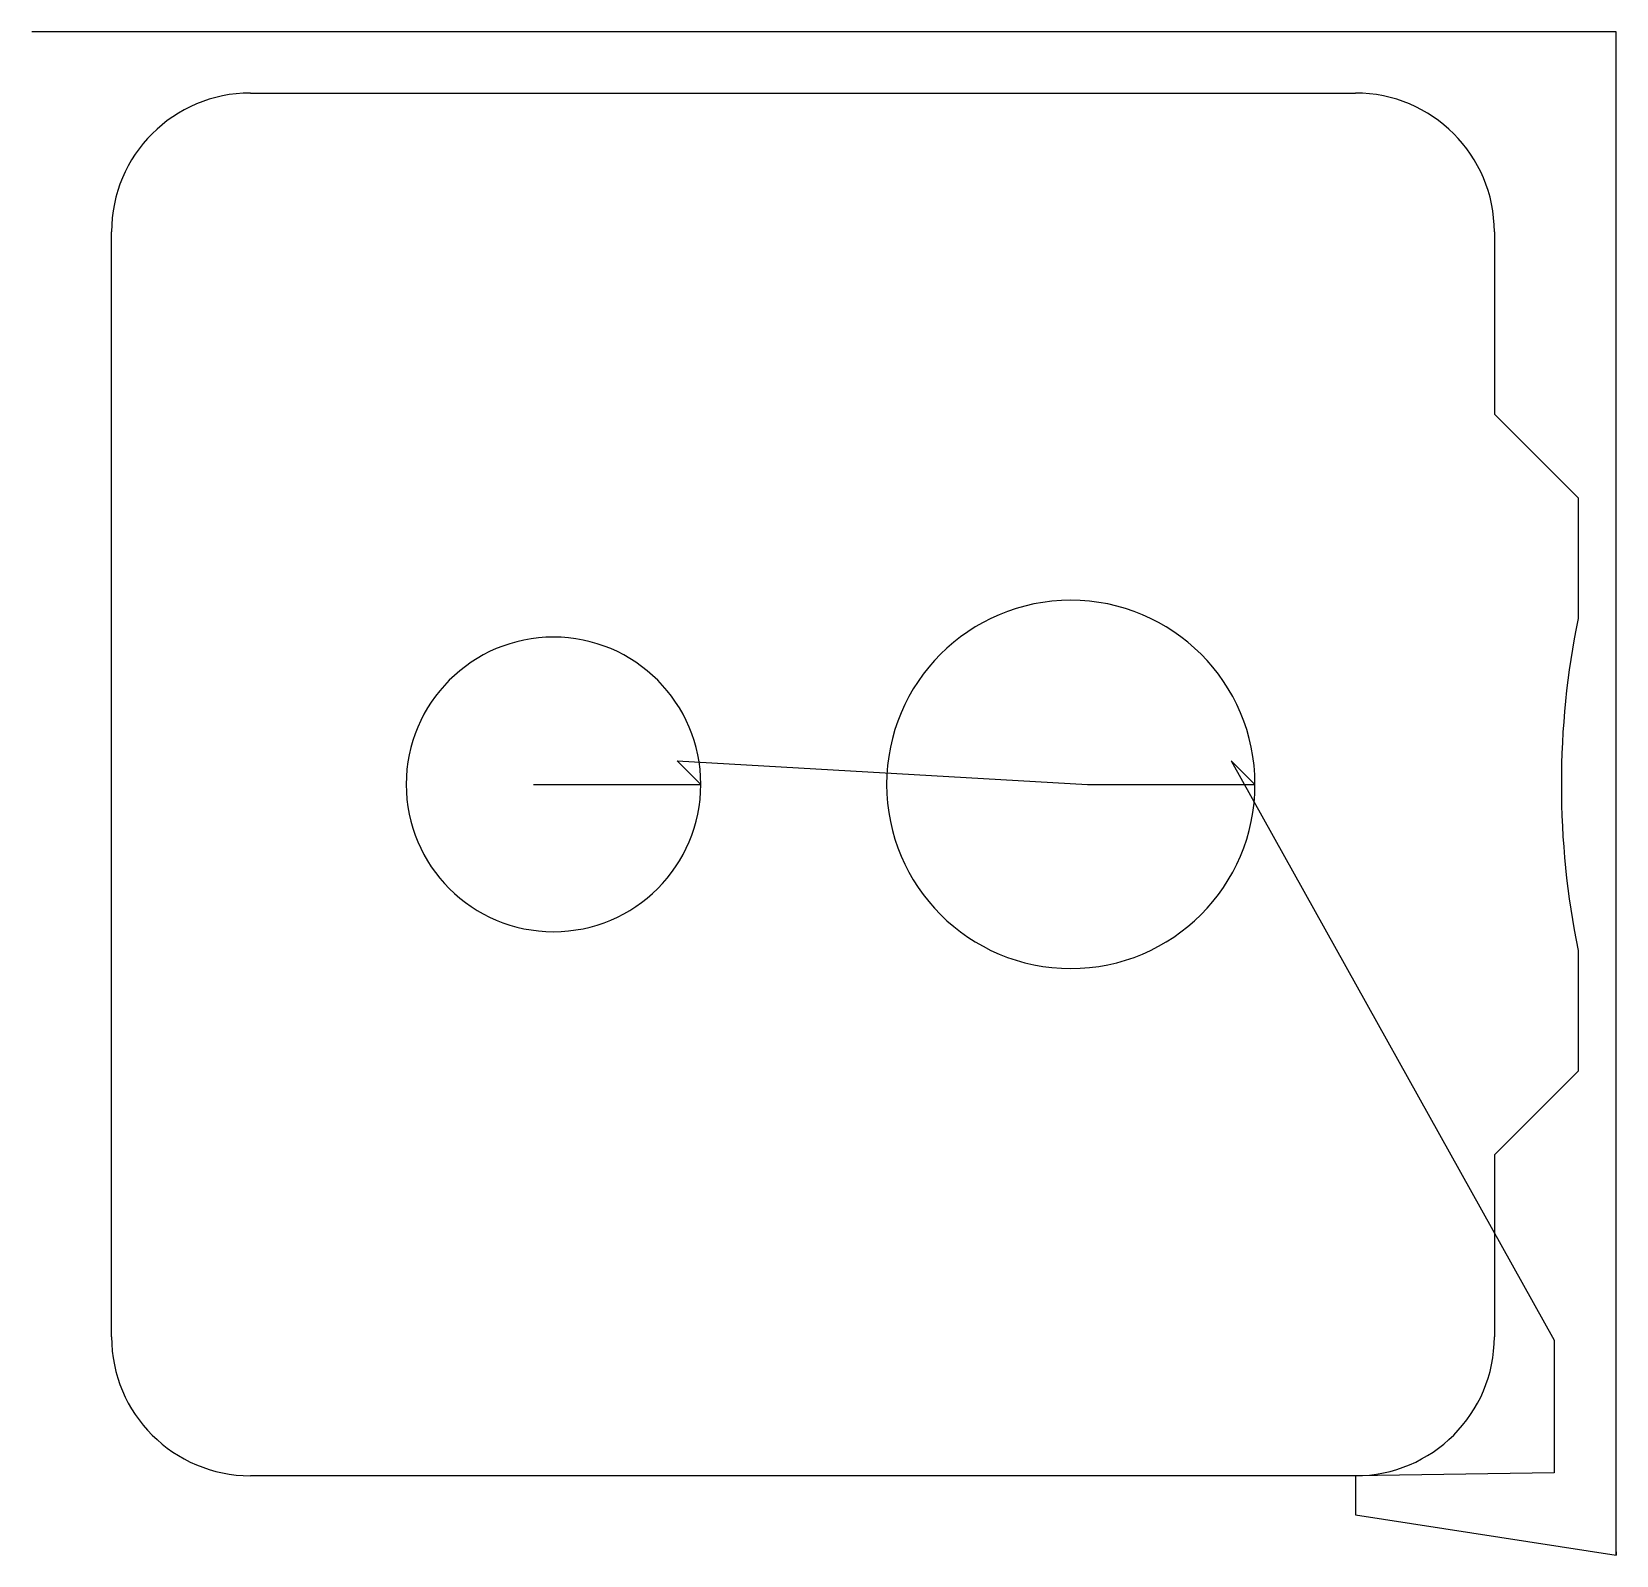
# Model space of a CAD drawing. Header units: metres. Extents: x 0 to 473, y 0 to 455.
import ezdxf

# ---------------------------------------------------------------- set-up
doc = ezdxf.new("R2010")
doc.units = ezdxf.units.M

msp = doc.modelspace()

# ---------------------------------------------------------------- linework, layer by layer
at = {"layer": 'TOOL_0'}
for p, q in [((1, 455.083), (0, 455.083)), ((473.252, 455.083), (1, 455.083)), ((473.252, 0.997), (473.252, 455.083)), ((65.338, 436.761), (395.338, 436.761)), ((23.838, 65.261), (23.838, 395.261)), ((436.838, 395.261), (436.838, 340.882)), ((436.838, 340.882), (461.838, 315.882)), ((461.838, 315.882), (461.838, 279.859)), ((199.838, 230.263), (192.767, 237.334)), ((192.767, 237.334), (315.338, 230.262)), ((365.338, 230.262), (358.267, 237.333)), ((358.267, 237.333), (454.733, 64.288)), ((149.838, 230.263), (199.838, 230.263)), ((315.338, 230.262), (365.338, 230.262)), ((461.838, 180.662), (461.838, 144.639)), ((461.838, 144.639), (436.838, 119.639)), ((436.838, 119.639), (436.838, 65.26)), ((454.733, 64.288), (454.733, 24.65)), ((395.338, 23.761), (65.338, 23.761)), ((454.733, 24.65), (395.338, 23.761)), ((395.338, 23.76), (395.338, 12.132)), ((395.338, 12.132), (473.252, -0.003)), ((473.252, -0.003), (473.252, 0.997)), ((473.252, 0.997), (473.252, -0.003)), ((473.252, -0.003), (473.252, 0.997))]:
    msp.add_line(p, q, dxfattribs=at)
for centre, radius, start, end in [((65.338, 395.261), 41.5, 90, 180), ((395.338, 395.261), 41.5, 0, 90), ((310.338, 230.262), 55, 0, 180), ((705.338, 230.261), 248.5, 168.48704, 191.51319), ((155.838, 230.263), 44, 0, 180), ((155.838, 230.263), 44, 180, 0), ((310.338, 230.262), 55, 180, 0), ((65.338, 65.261), 41.5, 180, 270), ((395.338, 65.26), 41.5, 270, 0)]:
    msp.add_arc(centre, radius, start, end, dxfattribs=at)

doc.saveas('drawing.dxf')
